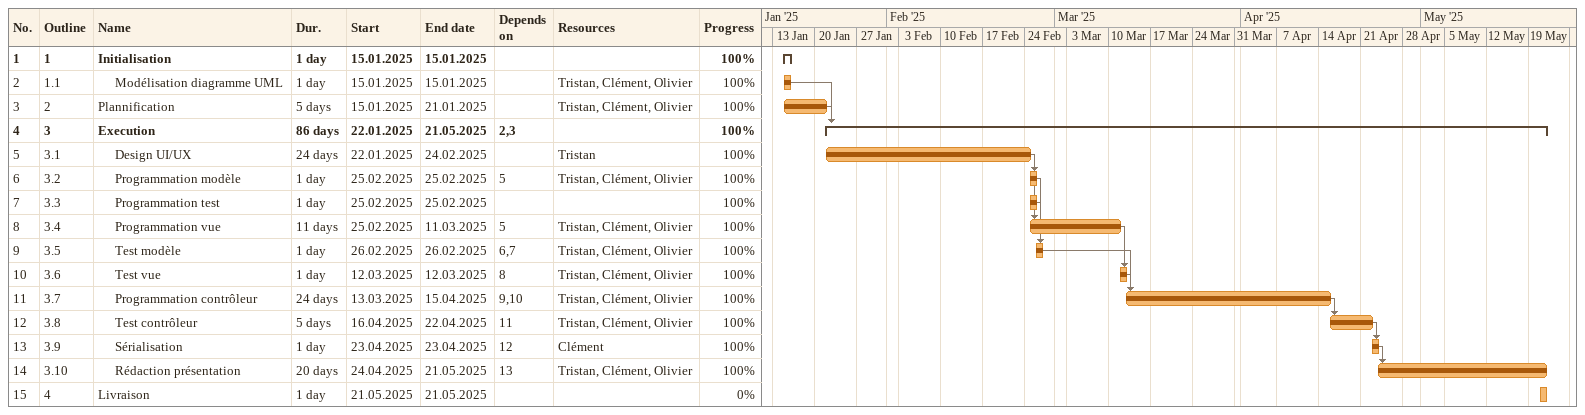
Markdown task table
| ID | WBS | Task | Duration | Start | Finish | Predecessors | Resources | % complete |
|---|---|---|---|---|---|---|---|---|
| 1 | 1 | **Initialisation** | 1d | 2025-01-15 | 2025-01-15 |  |  | 100 |
| 2 | 1.1 | Modélisation diagramme UML | 1d | 2025-01-15 | 2025-01-15 |  | Tristan, Clément, Olivier | 100 |
| 3 | 2 | Plannification | 5d | 2025-01-15 | 2025-01-21 |  | Tristan, Clément, Olivier | 100 |
| 4 | 3 | **Execution** | 86d | 2025-01-22 | 2025-05-21 | 2, 3 |  | 100 |
| 5 | 3.1 | Design UI/UX | 24d | 2025-01-22 | 2025-02-24 |  | Tristan | 100 |
| 6 | 3.2 | Programmation modèle | 1d | 2025-02-25 | 2025-02-25 | 5 | Tristan, Clément, Olivier | 100 |
| 7 | 3.3 | Programmation test | 1d | 2025-02-25 | 2025-02-25 |  |  | 100 |
| 8 | 3.4 | Programmation vue | 11d | 2025-02-25 | 2025-03-11 | 5 | Tristan, Clément, Olivier | 100 |
| 9 | 3.5 | Test modèle | 1d | 2025-02-26 | 2025-02-26 | 6, 7 | Tristan, Clément, Olivier | 100 |
| 10 | 3.6 | Test vue | 1d | 2025-03-12 | 2025-03-12 | 8 | Tristan, Clément, Olivier | 100 |
| 11 | 3.7 | Programmation contrôleur | 24d | 2025-03-13 | 2025-04-15 | 9, 10 | Tristan, Clément, Olivier | 100 |
| 12 | 3.8 | Test contrôleur | 5d | 2025-04-16 | 2025-04-22 | 11 | Tristan, Clément, Olivier | 100 |
| 13 | 3.9 | Sérialisation | 1d | 2025-04-23 | 2025-04-23 | 12 | Clément | 100 |
| 14 | 3.10 | Rédaction présentation | 20d | 2025-04-24 | 2025-05-21 | 13 | Tristan, Clément, Olivier | 100 |
| 15 | 4 | Livraison | 1d | 2025-05-21 | 2025-05-21 |  |  | 0 |
